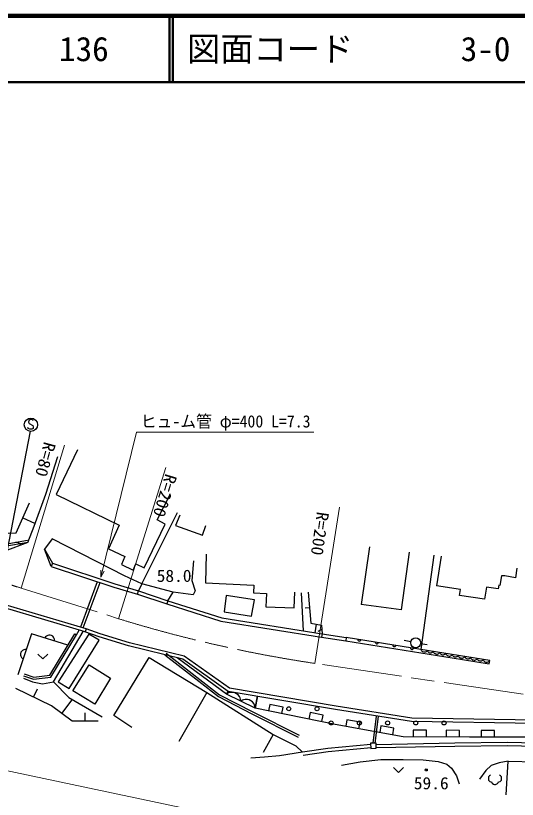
# Model space of a CAD drawing. Units: millimetres, scale not verified. Extents: x 40000 to 680000, y 20000 to 380000.
# Drawn here: x 94628 to 170040, y 262286 to 380000 of the extents above; entities that cross this region are included whole.
import ezdxf
from ezdxf.enums import TextEntityAlignment as Align

# ---------------------------------------------------------------- set-up
doc = ezdxf.new("R2010")
doc.units = ezdxf.units.MM
doc.header["$LTSCALE"] = 1000
doc.linetypes.add('CHAIN', pattern=[18.5, 12, -1.5, 3.5, -1.5])
for name, color, linetype, lineweight in [('M-BGD', 7, 'Continuous', 25), ('M-BGD-EXST', 7, 'Continuous', 25), ('M-BMK', 2, 'CHAIN', 13), ('M-STR-HTXT', 7, 'Continuous', 13), ('M-TTL', 2, 'Continuous', 140), ('M-TTL-LINE', 7, 'Continuous', 50)]:
    doc.layers.add(name, color=color, linetype=linetype, lineweight=lineweight)
doc.layers.add('M-TTL-TXT', color=7, linetype='Continuous')
doc.styles.add('ＭＳ ゴシック', font='')
doc.styles.get('ＭＳ ゴシック').set_extended_font_data('MS Gothic')

msp = doc.modelspace()

# ---------------------------------------------------------------- linework, layer by layer
at = {"layer": 'M-BGD'}
for p, q in [((103935, 314804), (100697, 308090)), ((99140, 308115), (100980, 313806)), ((97416, 303315), (99140, 308115)), ((100697, 308090), (110210, 303469)), ((115911, 304245), (117834, 308090)), ((94714, 302309), (96726, 306821)), ((113590, 294668), (118954, 305361)), ((119318, 304953), (118677, 303401)), ((95720, 304565), (97475, 303783)), ((117092, 303604), (115911, 304245)), ((96463, 300864), (97416, 303315)), ((110210, 303469), (108591, 299893)), ((113954, 297059), (117092, 303604)), ((118677, 303401), (122691, 301951)), ((122691, 301951), (123198, 303401)), ((92271, 302194), (94714, 302309)), ((100097, 301414), (98984, 299863)), ((104617, 299121), (100097, 301414)), ((96463, 300864), (92989, 299578)), ((96463, 300864), (93013, 300245)), ((96410, 301159), (93047, 300555)), ((94810, 300860), (94620, 300853)), ((94982, 300827), (94810, 300860)), ((95174, 300739), (94982, 300827)), ((95311, 300629), (95174, 300739)), ((95430, 300481), (95311, 300629)), ((147797, 300228), (146585, 291544)), ((99989, 297262), (98984, 299863)), ((98984, 299863), (100145, 297737)), ((110993, 295848), (104617, 299121)), ((108591, 299893), (111020, 298746)), ((123283, 299121), (123148, 294803)), ((153764, 299395), (152557, 290752)), ((111020, 298746), (110514, 297565)), ((121360, 298109), (121090, 295140)), ((157497, 298951), (155523, 284805)), ((158602, 298797), (157909, 294372)), ((100145, 297737), (99989, 297262)), ((99989, 297262), (109400, 294158)), ((100145, 297737), (109549, 294636)), ((110514, 297565), (112268, 296722)), ((112268, 296722), (112706, 297667)), ((112706, 297667), (113954, 297059)), ((169973, 297015), (169747, 295570)), ((113590, 294668), (110993, 295848)), ((167646, 295847), (167423, 294416)), ((168143, 295878), (167646, 295847)), ((169747, 295570), (168143, 295878)), ((104411, 288173), (106943, 294984)), ((104786, 288034), (107318, 294845)), ((109549, 294636), (113084, 293592)), ((113590, 294668), (113084, 293592)), ((118290, 293420), (113590, 294668)), ((121090, 295140), (121630, 293588)), ((123148, 294803), (130434, 294465)), ((130434, 294465), (130400, 293285)), ((161501, 293820), (157909, 294372)), ((167268, 294437), (167181, 293895)), ((167423, 294416), (167268, 294437)), ((109400, 294158), (112942, 293113)), ((112942, 293113), (113084, 293592)), ((112942, 293113), (117362, 291628)), ((113102, 293587), (117521, 292102)), ((117521, 292102), (118290, 293420)), ((121292, 293015), (118290, 293420)), ((121630, 293588), (121292, 293015)), ((130400, 293285), (132357, 293217)), ((132357, 293217), (132256, 291193)), ((136506, 291058), (136574, 293386)), ((137905, 287580), (137619, 293318)), ((138598, 293386), (139003, 288731)), ((161367, 292915), (161501, 293820)), ((165386, 294158), (165111, 292361)), ((167181, 293895), (165386, 294158)), ((117512, 292105), (117362, 291628)), ((117512, 292105), (125607, 289556)), ((126285, 292914), (125959, 290455)), ((130535, 292239), (126285, 292914)), ((130063, 289776), (130535, 292239)), ((165111, 292361), (161367, 292915)), ((105072, 287427), (92931, 291036)), ((105214, 287907), (93067, 291517)), ((117362, 291628), (125491, 289068)), ((132256, 291193), (136506, 291058)), ((138800, 291058), (138162, 291003)), ((152557, 290752), (146585, 291544)), ((125959, 290455), (130063, 289776)), ((125491, 289068), (140610, 286639)), ((125607, 289556), (140689, 287133)), ((139003, 288731), (140588, 288461)), ((139795, 288596), (139577, 287311)), ((140588, 288461), (140689, 287133)), ((100336, 279916), (104776, 287515)), ((103761, 287009), (104176, 287687)), ((107181, 286672), (105046, 287436)), ((105214, 287907), (105072, 287427)), ((107338, 287147), (105214, 287907)), ((140639, 287797), (140048, 287482)), ((96991, 287170), (94976, 280964)), ((102482, 285463), (96991, 287170)), ((99131, 286693), (99021, 286539)), ((99262, 286810), (99131, 286693)), ((99450, 286908), (99262, 286810)), ((99619, 286950), (99450, 286908)), ((99809, 286954), (99619, 286950)), ((99751, 280921), (103504, 287163)), ((100038, 286882), (99809, 286954)), ((99933, 280641), (103761, 287009)), ((100192, 286772), (100038, 286882)), ((100309, 286641), (100192, 286772)), ((100408, 286453), (100309, 286641)), ((100449, 286283), (100408, 286453)), ((100453, 286094), (100449, 286283)), ((105623, 287103), (101040, 279921)), ((102674, 278935), (107182, 286205)), ((103504, 287163), (103761, 287009)), ((107182, 286205), (105623, 287103)), ((111589, 285326), (107181, 286672)), ((111722, 285808), (107338, 287147)), ((140689, 287133), (140610, 286639)), ((140610, 286639), (144253, 286099)), ((140683, 287134), (144326, 286594)), ((144332, 286593), (144253, 286099)), ((144253, 286099), (161795, 283299)), ((155523, 284805), (144332, 286592)), ((146038, 286320), (146048, 286257)), ((146048, 286257), (146070, 286203)), ((146070, 286203), (146112, 286146)), ((146112, 286146), (146156, 286108)), ((146156, 286108), (146212, 286079)), ((146212, 286079), (146291, 286066)), ((146291, 286066), (146354, 286077)), ((146354, 286077), (146408, 286098)), ((146408, 286098), (146465, 286140)), ((146465, 286140), (146503, 286185)), ((146503, 286185), (146532, 286241)), ((154023, 285936), (153041, 286122)), ((119770, 283315), (111589, 285326)), ((119981, 283778), (111722, 285808)), ((148677, 285898), (148688, 285836)), ((148688, 285836), (148709, 285782)), ((148709, 285782), (148751, 285724)), ((148751, 285724), (148796, 285687)), ((148796, 285687), (148852, 285658)), ((148852, 285658), (148931, 285645)), ((148931, 285645), (148993, 285655)), ((148993, 285655), (149047, 285677)), ((149047, 285677), (149104, 285719)), ((149104, 285719), (149142, 285763)), ((149142, 285763), (149171, 285819)), ((151317, 285477), (151327, 285414)), ((151327, 285414), (151349, 285360)), ((151349, 285360), (151390, 285303)), ((151390, 285303), (151435, 285265)), ((151435, 285265), (151491, 285236)), ((151491, 285236), (151570, 285224)), ((151570, 285224), (151632, 285234)), ((151632, 285234), (151687, 285256)), ((151687, 285256), (151744, 285297)), ((151744, 285297), (151781, 285342)), ((151781, 285342), (151811, 285398)), ((153956, 285055), (153966, 284993)), ((153966, 284993), (153988, 284939)), ((153988, 284939), (154030, 284881)), ((154030, 284881), (154074, 284844)), ((154326, 284834), (154383, 284876)), ((154383, 284876), (154421, 284920)), ((154421, 284920), (154450, 284976)), ((155502, 285686), (156491, 285538)), ((95422, 284376), (95348, 284147)), ((95348, 284147), (95349, 283958)), ((95349, 283958), (95388, 283787)), ((95388, 283787), (95485, 283598)), ((95534, 284528), (95422, 284376)), ((95666, 284643), (95534, 284528)), ((95855, 284739), (95666, 284643)), ((96026, 284779), (95855, 284739)), ((96216, 284780), (96026, 284779)), ((97946, 284100), (98696, 283380)), ((98696, 283380), (99446, 284100)), ((117066, 283980), (122150, 280040)), ((117250, 284217), (122335, 280277)), ((126772, 278979), (119981, 283778)), ((154074, 284844), (154130, 284815)), ((154130, 284815), (154209, 284802)), ((154209, 284802), (154272, 284812)), ((154272, 284812), (154326, 284834)), ((165888, 283118), (155523, 284805)), ((155524, 284805), (155567, 284696)), ((155567, 284696), (155617, 284628)), ((155617, 284628), (155686, 284556)), ((155686, 284556), (155795, 284477)), ((155795, 284477), (155910, 284438)), ((155910, 284438), (156029, 284419)), ((156029, 284419), (156150, 284419)), ((156150, 284419), (156278, 284459)), ((156278, 284459), (156367, 284505)), ((156367, 284505), (156436, 284555)), ((156436, 284555), (156511, 284644)), ((156511, 284644), (156550, 284547)), ((156550, 284547), (156595, 284485)), ((156595, 284485), (156657, 284420)), ((156657, 284420), (156755, 284349)), ((156755, 284349), (156859, 284314)), ((156859, 284314), (156965, 284297)), ((156965, 284297), (157075, 284297)), ((157075, 284297), (157190, 284333)), ((157190, 284333), (157270, 284375)), ((157270, 284375), (157332, 284419)), ((157332, 284419), (157399, 284500)), ((157399, 284500), (157443, 284391)), ((157443, 284391), (157492, 284322)), ((157492, 284322), (157562, 284250)), ((157562, 284250), (157670, 284172)), ((157670, 284172), (157786, 284133)), ((157786, 284133), (157904, 284113)), ((157904, 284113), (158026, 284114)), ((158026, 284114), (158154, 284154)), ((158154, 284154), (158242, 284200)), ((158242, 284200), (158311, 284250)), ((158311, 284250), (158387, 284339)), ((158387, 284339), (158425, 284241)), ((158425, 284241), (158470, 284179)), ((158470, 284179), (158532, 284115)), ((158532, 284115), (158630, 284044)), ((158630, 284044), (158734, 284009)), ((158734, 284009), (158841, 283991)), ((158841, 283991), (158950, 283992)), ((158950, 283992), (159065, 284028)), ((159065, 284028), (159145, 284069)), ((159145, 284069), (159207, 284114)), ((159207, 284114), (159275, 284194)), ((159275, 284194), (159318, 284086)), ((159318, 284086), (159368, 284017)), ((159368, 284017), (159437, 283945)), ((159437, 283945), (159546, 283866)), ((159546, 283866), (159661, 283827)), ((159661, 283827), (159779, 283808)), ((159779, 283808), (159901, 283809)), ((159901, 283809), (160029, 283849)), ((160029, 283849), (160118, 283895)), ((160118, 283895), (160187, 283945)), ((160187, 283945), (160262, 284034)), ((160262, 284034), (160301, 283936)), ((160301, 283936), (160345, 283874)), ((160345, 283874), (160408, 283809)), ((160408, 283809), (160506, 283739)), ((160506, 283739), (160609, 283703)), ((160609, 283703), (160716, 283686)), ((160825, 283687), (160941, 283723)), ((160941, 283723), (161020, 283764)), ((161020, 283764), (161082, 283809)), ((161082, 283809), (161150, 283889)), ((161150, 283889), (161193, 283781)), ((161193, 283781), (161243, 283712)), ((161243, 283712), (161312, 283640)), ((162062, 283639), (162137, 283728)), ((162137, 283728), (162176, 283631)), ((95485, 283598), (95600, 283466)), ((95600, 283466), (95752, 283353)), ((109368, 274872), (114675, 283593)), ((114675, 283593), (123350, 278333)), ((126330, 278081), (118917, 283525)), ((126576, 278505), (119770, 283315)), ((160716, 283686), (160825, 283687)), ((161312, 283640), (161421, 283561)), ((161421, 283561), (161536, 283522)), ((161536, 283522), (161655, 283503)), ((161655, 283503), (161776, 283503)), ((161776, 283503), (161904, 283543)), ((161795, 283299), (165805, 282625)), ((161904, 283543), (161993, 283590)), ((161993, 283590), (162062, 283639)), ((162176, 283631), (162221, 283569)), ((162221, 283569), (162283, 283504)), ((162283, 283504), (162381, 283433)), ((162381, 283433), (162485, 283398)), ((162485, 283398), (162591, 283381)), ((162591, 283381), (162701, 283381)), ((162701, 283381), (162816, 283417)), ((162816, 283417), (162896, 283459)), ((162896, 283459), (162958, 283504)), ((162958, 283504), (163025, 283584)), ((163025, 283584), (163069, 283475)), ((163069, 283475), (163118, 283407)), ((163118, 283407), (163188, 283334)), ((163188, 283334), (163296, 283256)), ((163296, 283256), (163412, 283217)), ((163412, 283217), (163530, 283198)), ((163530, 283198), (163652, 283198)), ((163652, 283198), (163780, 283238)), ((163780, 283238), (163868, 283284)), ((163868, 283284), (163937, 283334)), ((163937, 283334), (164012, 283423)), ((164012, 283423), (164051, 283326)), ((164051, 283326), (164096, 283264)), ((164096, 283264), (164158, 283199)), ((164158, 283199), (164256, 283128)), ((164256, 283128), (164360, 283093)), ((164360, 283093), (164467, 283076)), ((164467, 283076), (164576, 283076)), ((164576, 283076), (164691, 283112)), ((164691, 283112), (164771, 283154)), ((164771, 283154), (164833, 283198)), ((164833, 283198), (164901, 283279)), ((164901, 283279), (164944, 283170)), ((164944, 283170), (164994, 283101)), ((164994, 283101), (165063, 283029)), ((165063, 283029), (165172, 282951)), ((165172, 282951), (165287, 282912)), ((165287, 282912), (165405, 282892)), ((165405, 282892), (165527, 282893)), ((165527, 282893), (165655, 282933)), ((165655, 282933), (165744, 282979)), ((165744, 282979), (165812, 283029)), ((165805, 282625), (165888, 283118)), ((165812, 283029), (165888, 283118)), ((103239, 278601), (105670, 282472)), ((105670, 282472), (108884, 280488)), ((95782, 280480), (97153, 279956)), ((95782, 280480), (97153, 279956)), ((95823, 280843), (97314, 280319)), ((95922, 281126), (97347, 280625)), ((97314, 280319), (99933, 280641)), ((97347, 280625), (99751, 280921)), ((108884, 280488), (106545, 276589)), ((122335, 280277), (125266, 277987)), ((97153, 279956), (98644, 279634)), ((97153, 279956), (98644, 279634)), ((98644, 279634), (100336, 279916)), ((98644, 279634), (100336, 279916)), ((100336, 279916), (102599, 277569)), ((101040, 279921), (102674, 278935)), ((122150, 280040), (125103, 277733)), ((100024, 276341), (94637, 278940)), ((97331, 277640), (97928, 278878)), ((106545, 276589), (103239, 278601)), ((123350, 278333), (119151, 270996)), ((123350, 278333), (133317, 272011)), ((125266, 277987), (130268, 275417)), ((126547, 278242), (126312, 278090)), ((126330, 278081), (126576, 278505)), ((130625, 275983), (126330, 278081)), ((126740, 278308), (126547, 278242)), ((142703, 275763), (126576, 278505)), ((126975, 278354), (126740, 278308)), ((142784, 276257), (126772, 278979)), ((127297, 278356), (126975, 278354)), ((127577, 278273), (127297, 278356)), ((127836, 278147), (127577, 278273)), ((128074, 277977), (127836, 278147)), ((128269, 277721), (128074, 277977)), ((101571, 275171), (103147, 277256)), ((102599, 277569), (107631, 274687)), ((125103, 277733), (130133, 275149)), ((128378, 277508), (128269, 277721)), ((128445, 277315), (128378, 277508)), ((128469, 277036), (128445, 277315)), ((128703, 277189), (128469, 277036)), ((128896, 277255), (128703, 277189)), ((129132, 277300), (128896, 277255)), ((129454, 277303), (129132, 277300)), ((129733, 277220), (129454, 277303)), ((129992, 277093), (129733, 277220)), ((130230, 276924), (129992, 277093)), ((130425, 276668), (130230, 276924)), ((130535, 276454), (130425, 276668)), ((130978, 277757), (130625, 275983)), ((130625, 275983), (130978, 277757)), ((103119, 274002), (100024, 276341)), ((130601, 276261), (130535, 276454)), ((130625, 275983), (130601, 276261)), ((142681, 273542), (130625, 275983)), ((132857, 276551), (132659, 275571)), ((134817, 276154), (132857, 276551)), ((134619, 275174), (134817, 276154)), ((154139, 273958), (142703, 275763)), ((154182, 274457), (142784, 276257)), ((105080, 274002), (105080, 275290)), ((112091, 273073), (109368, 274872)), ((130133, 275149), (137101, 271642)), ((130268, 275417), (137235, 271910)), ((138885, 275331), (138687, 274351)), ((140846, 274934), (138885, 275331)), ((140647, 273954), (140846, 274934)), ((148842, 274794), (148309, 270711)), ((149140, 274755), (148606, 270672)), ((173839, 274180), (154182, 274457)), ((107041, 274002), (103119, 274002)), ((152883, 271687), (142681, 273542)), ((144427, 274241), (144248, 273257)), ((146394, 273883), (144427, 274241)), ((146215, 272899), (146394, 273883)), ((149527, 273314), (149348, 272330)), ((151495, 272956), (149527, 273314)), ((173801, 273681), (154139, 273958)), ((133317, 272011), (131840, 269335)), ((133317, 272011), (136759, 270328)), ((151316, 271972), (151495, 272956)), ((154377, 272680), (154372, 271680)), ((156377, 272670), (154377, 272680)), ((156372, 271670), (156377, 272670)), ((159355, 272656), (159351, 271656)), ((161355, 272646), (159355, 272656)), ((161351, 271646), (161355, 272646)), ((166598, 272638), (164598, 272638)), ((164598, 272638), (164598, 271638)), ((166598, 271638), (166598, 272638)), ((148818, 270546), (160660, 270772)), ((162840, 271638), (152883, 271687)), ((160660, 270772), (168510, 270885)), ((173871, 271638), (162840, 271638)), ((168510, 270885), (176071, 270688)), ((136759, 270328), (137771, 269373)), ((141565, 269907), (137771, 269373)), ((147996, 270528), (141565, 269907)), ((148045, 270031), (141624, 269410)), ((148809, 270725), (147992, 270702)), ((147992, 270702), (148014, 269923)), ((148014, 269923), (148831, 269946)), ((148831, 269946), (148809, 270725)), ((148828, 270046), (160667, 270272)), ((160667, 270272), (168507, 270385)), ((168507, 270385), (176066, 270188)), ((132010, 268614), (129987, 268474)), ((134287, 268839), (132010, 268614)), ((137771, 269373), (134287, 268839)), ((141624, 269410), (137841, 268878)), ((143584, 267406), (146394, 267940)), ((146394, 267940), (149514, 268277)), ((149514, 268277), (152886, 268277)), ((152886, 268277), (155864, 268221)), ((155864, 268221), (158140, 267968)), ((158140, 267968), (159461, 267575)), ((159461, 267575), (160164, 266956)), ((166121, 267350), (165306, 266619)), ((167302, 267743), (166121, 267350)), ((168650, 268024), (167302, 267743)), ((168369, 262966), (168650, 268024)), ((168650, 268024), (178148, 267828)), ((151445, 267053), (152195, 266333)), ((152195, 266333), (152945, 267053)), ((160164, 266956), (160894, 265804)), ((165306, 266619), (164351, 265327)), ((160894, 265804), (161288, 264596)), ((165721, 265652), (165681, 265492)), ((165681, 265492), (165681, 265332)), ((165681, 265332), (165721, 265172)), ((165841, 265812), (165721, 265652)), ((165721, 265172), (165801, 265052)), ((165801, 265052), (165921, 264972)), ((166001, 265892), (165841, 265812)), ((165921, 264972), (166081, 264932)), ((166081, 264932), (166161, 264932)), ((166161, 264932), (166201, 264812)), ((167161, 264812), (167201, 264932)), ((167201, 264932), (167281, 264932)), ((167281, 264932), (167441, 264972)), ((167521, 265812), (167361, 265892)), ((167441, 264972), (167561, 265052)), ((167641, 265652), (167521, 265812)), ((167561, 265052), (167641, 265172)), ((167681, 265492), (167641, 265652)), ((167641, 265172), (167681, 265332)), ((167681, 265332), (167681, 265492)), ((166201, 264812), (166281, 264692)), ((166281, 264692), (166441, 264572)), ((166441, 264572), (166601, 264532)), ((166601, 264532), (166761, 264532)), ((166761, 264532), (166881, 264572)), ((166881, 264572), (167041, 264652)), ((167041, 264652), (167121, 264732)), ((167121, 264732), (167161, 264812))]:
    msp.add_line(p, q, dxfattribs=at)
for centre, radius in [((154760, 285796), 750), ((135687, 275881), 300), ((139930, 275881), 300), ((142051, 273760), 300), ((146294, 273760), 300), ((150537, 273760), 300), ((154779, 273760), 300), ((159022, 273760), 300), ((156355, 266693), 150), ((156355, 266693), 90), ((156355, 266693), 30)]:
    msp.add_circle(centre, radius, dxfattribs=at)
at = {"layer": 'M-BGD-EXST'}
for p, q in [((96603, 319197), (96563, 318957)), ((96843, 319317), (96603, 319197)), ((97003, 319317), (96843, 319317)), ((97163, 319277), (97003, 319317)), ((97243, 319197), (97163, 319277)), ((96523, 317997), (96443, 318117)), ((96763, 317877), (96523, 317997)), ((96563, 318957), (96643, 318757)), ((96643, 318757), (97203, 318437)), ((97043, 317877), (96763, 317877)), ((97243, 317997), (97043, 317877)), ((97203, 318437), (97283, 318237)), ((97283, 318237), (97243, 317997)), ((96787, 317578), (93300, 299480))]:
    msp.add_line(p, q, dxfattribs=at)
msp.add_circle((96923, 318557), 1000, dxfattribs=at)
at = {"layer": 'M-BMK'}
for p, q in [((95434, 294029), (110083, 289418)), ((170907, 278061), (139588, 282706))]:
    msp.add_line(p, q, dxfattribs=at)
for centre, radius, start, end in [((117811, 370836), 80000, 239.47351, 253.75685), ((169069, 480522), 200000, 252.84686, 261.52344)]:
    msp.add_arc(centre, radius, start, end, dxfattribs=at)
at = {"layer": 'M-STR-HTXT'}
for p, q in [((107445, 295656), (112768, 317448)), ((112768, 317448), (139451, 317448)), ((101945, 315506), (95434, 294029)), ((110083, 289418), (117182, 312115)), ((139588, 282706), (143326, 306161)), ((107445, 295656), (107411, 296694)), ((107955, 296561), (107445, 295656)), ((68187, 271864), (251671, 233260))]:
    msp.add_line(p, q, dxfattribs=at)
at = {"layer": 'M-TTL'}
msp.add_line((680000, 380000), (40000, 380000), dxfattribs=at)
at = {"layer": 'M-TTL-LINE'}
for p, q in [((117750, 380000), (117750, 370000)), ((118250, 380000), (118250, 370000)), ((40000, 370000), (680000, 370000))]:
    msp.add_line(p, q, dxfattribs=at)

# ---------------------------------------------------------------- texts
at = {"layer": 'M-BGD', "style": 'ＭＳ ゴシック', "width": 1.05}
for s, p in [('58.0', (115825, 294400)), ('59.6', (154479, 263242))]:
    msp.add_text(s, height=1833, dxfattribs=at).set_placement(p, align=Align.BOTTOM_LEFT)
at = {"layer": 'M-STR-HTXT', "style": 'ＭＳ ゴシック', "width": 0.95}
msp.add_text('ヒュ-ム管 φ=400 L=7.3', height=1833, dxfattribs=at).set_placement((113435, 317596), align=Align.BOTTOM_LEFT)
at = {"layer": 'M-STR-HTXT', "style": 'ＭＳ ゴシック', "width": 1.05}
for s, rotation, p in [('R=80', 254.7, (98389, 316246)), ('R=200', 253.1, (116630, 311464)), ('R=200', 261.8, (139383, 305638))]:
    msp.add_text(s, height=1833, rotation=rotation, dxfattribs=at).set_placement(p, align=Align.BOTTOM_LEFT)
at = {"layer": 'M-TTL-TXT', "style": 'ＭＳ ゴシック'}
for s, p in [('136', (101142, 375000)), ('図面コード', (120380, 375000)), ('3-0', (161521, 375000))]:
    msp.add_text(s, height=3666, dxfattribs=at).set_placement(p, align=Align.MIDDLE_LEFT)

doc.saveas('drawing.dxf')
